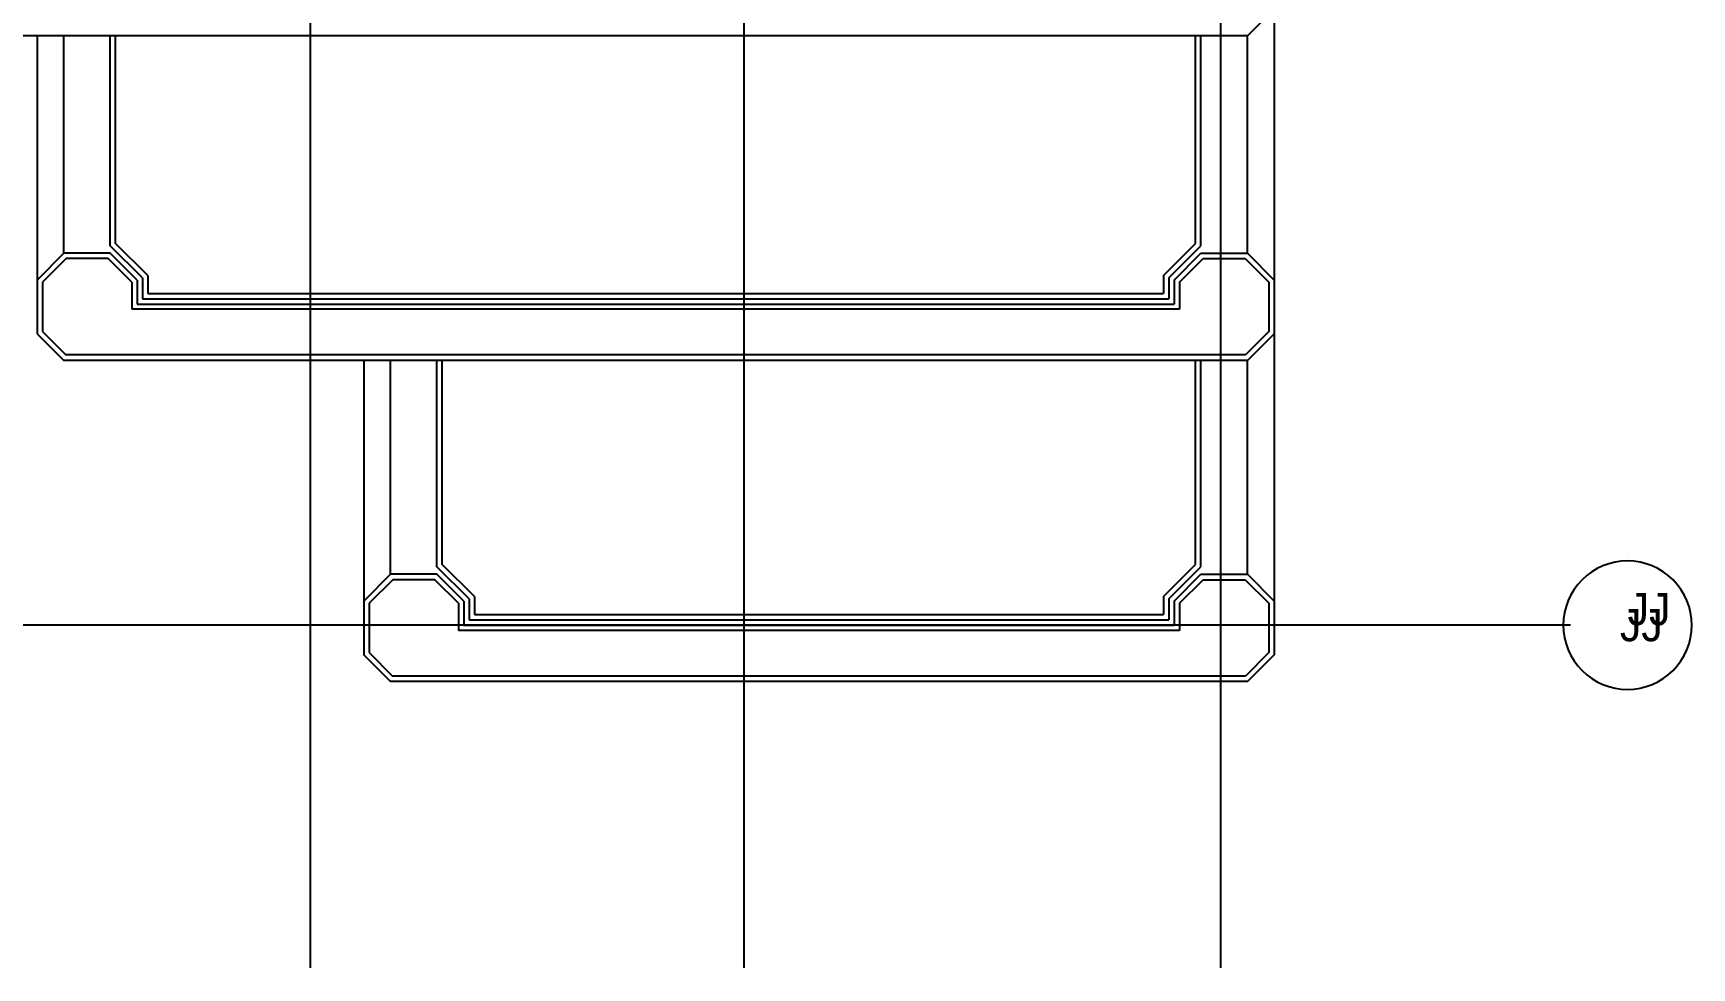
# Model space of a CAD drawing. Header units: millimetres. Extents: x 18694 to 89916, y 18694 to 89916.
# Drawn here: x 74181 to 89916, y 18694 to 27563 of the extents above; entities that cross this region are included whole.
import ezdxf

# ---------------------------------------------------------------- set-up
doc = ezdxf.new("R2010")
doc.units = ezdxf.units.MM
doc.layers.get('0').update_dxf_attribs({"linetype": 'CONTINUOUS'})
doc.layers.add('E-F-TERR', color=7, linetype='CONTINUOUS')
doc.layers.add('GRIDLN', color=7, linetype='CONTINUOUS')

msp = doc.modelspace()

# ---------------------------------------------------------------- linework, layer by layer
msp.add_lwpolyline([(89916, 21945.6), (89913.064609, 22005.351249), (89904.286707, 22064.52706), (89889.750829, 22122.557539), (89869.596963, 22178.88382), (89844.019203, 22232.963451), (89813.263876, 22284.275614), (89777.627172, 22332.326146), (89737.452294, 22376.652294), (89693.126146, 22416.827172), (89645.075614, 22452.463876), (89593.763451, 22483.219203), (89539.68382, 22508.796963), (89483.357539, 22528.950829), (89425.32706, 22543.486707), (89366.151249, 22552.264609), (89306.4, 22555.2), (89246.648751, 22552.264609), (89187.47294, 22543.486707), (89129.442461, 22528.950829), (89073.11618, 22508.796963), (89019.036549, 22483.219203), (88967.724386, 22452.463876), (88919.673854, 22416.827172), (88875.347706, 22376.652294), (88835.172828, 22332.326146), (88799.536124, 22284.275614), (88768.780797, 22232.963451), (88743.203037, 22178.88382), (88723.049171, 22122.557539), (88708.513293, 22064.52706), (88699.735391, 22005.351249), (88696.8, 21945.6), (88699.735391, 21885.848751), (88708.513293, 21826.67294), (88723.049171, 21768.642461), (88743.203037, 21712.31618), (88768.780797, 21658.236549), (88799.536124, 21606.924386), (88835.172828, 21558.873854), (88875.347706, 21514.547706), (88919.673854, 21474.372828), (88967.724386, 21438.736124), (89019.036549, 21407.980797), (89073.11618, 21382.403037), (89129.442461, 21362.249171), (89187.47294, 21347.713293), (89246.648751, 21338.935391), (89306.4, 21336), (89366.151249, 21338.935391), (89425.32706, 21347.713293), (89483.357539, 21362.249171), (89539.68382, 21382.403037), (89593.763451, 21407.980797), (89645.075614, 21438.736124), (89693.126146, 21474.372828), (89737.452294, 21514.547706), (89777.627172, 21558.873854), (89813.263876, 21606.924386), (89844.019203, 21658.236549), (89869.596963, 21712.31618), (89889.750829, 21768.642461), (89904.286707, 21826.67294), (89913.064609, 21885.848751), (89916, 21945.6), (89916, 21945.6)], close=True)
msp.add_lwpolyline([(89916, 21945.6), (89913.064609, 22005.351249), (89904.286707, 22064.52706), (89889.750829, 22122.557539), (89869.596963, 22178.88382), (89844.019203, 22232.963451), (89813.263876, 22284.275614), (89777.627172, 22332.326146), (89737.452294, 22376.652294), (89693.126146, 22416.827172), (89645.075614, 22452.463876), (89593.763451, 22483.219203), (89539.68382, 22508.796963), (89483.357539, 22528.950829), (89425.32706, 22543.486707), (89366.151249, 22552.264609), (89306.4, 22555.2), (89246.648751, 22552.264609), (89187.47294, 22543.486707), (89129.442461, 22528.950829), (89073.11618, 22508.796963), (89019.036549, 22483.219203), (88967.724386, 22452.463876), (88919.673854, 22416.827172), (88875.347706, 22376.652294), (88835.172828, 22332.326146), (88799.536124, 22284.275614), (88768.780797, 22232.963451), (88743.203037, 22178.88382), (88723.049171, 22122.557539), (88708.513293, 22064.52706), (88699.735391, 22005.351249), (88696.8, 21945.6), (88699.735391, 21885.848751), (88708.513293, 21826.67294), (88723.049171, 21768.642461), (88743.203037, 21712.31618), (88768.780797, 21658.236549), (88799.536124, 21606.924386), (88835.172828, 21558.873854), (88875.347706, 21514.547706), (88919.673854, 21474.372828), (88967.724386, 21438.736124), (89019.036549, 21407.980797), (89073.11618, 21382.403037), (89129.442461, 21362.249171), (89187.47294, 21347.713293), (89246.648751, 21338.935391), (89306.4, 21336), (89366.151249, 21338.935391), (89425.32706, 21347.713293), (89483.357539, 21362.249171), (89539.68382, 21382.403037), (89593.763451, 21407.980797), (89645.075614, 21438.736124), (89693.126146, 21474.372828), (89737.452294, 21514.547706), (89777.627172, 21558.873854), (89813.263876, 21606.924386), (89844.019203, 21658.236549), (89869.596963, 21712.31618), (89889.750829, 21768.642461), (89904.286707, 21826.67294), (89913.064609, 21885.848751), (89916, 21945.6), (89916, 21945.6)], close=True)
at = {"layer": 'E-F-TERR', "color": 4}
for p, q in [((85953.6, 30836.61346), (85953.6, 25108.164566)), ((85701.539087, 27537.523411), (85953.6, 27789.584324)), ((85953.6, 27789.584324), (85701.539087, 27537.523411)), ((85701.539087, 27537.523411), (71515.683283, 27537.523411)), ((74218.8, 27537.523411), (74218.8, 25108.164566)), ((74472.8, 25474.55789), (74472.8, 27537.523411)), ((74912.740471, 25546.399961), (74912.740471, 27537.408095)), ((74963.540471, 25567.442007), (74963.540471, 27537.408095)), ((85208.859529, 25567.442007), (85208.859529, 27537.523411)), ((85259.659529, 25546.399961), (85259.659529, 27537.523411)), ((85699.6, 25474.55789), (85699.6, 27537.523411)), ((75217.540471, 25241.599961), (74912.740471, 25546.399961)), ((75268.340471, 25262.642007), (74963.540471, 25567.442007)), ((84904.059529, 25262.642007), (85208.859529, 25567.442007)), ((84954.859529, 25241.599961), (85259.659529, 25546.399961)), ((74472.675946, 25474.55789), (74218.675946, 25220.55789)), ((74493.717992, 25423.75789), (74269.6, 25199.639898)), ((74912.740471, 25474.55789), (74472.675946, 25474.55789)), ((74891.698426, 25423.75789), (74493.717992, 25423.75789)), ((75115.940471, 25199.515844), (74891.698426, 25423.75789)), ((75166.740471, 25220.55789), (74912.740471, 25474.55789)), ((85005.659529, 25220.55789), (85259.659529, 25474.55789)), ((85056.459529, 25199.515844), (85280.701574, 25423.75789)), ((85259.659529, 25474.55789), (85699.724054, 25474.55789)), ((85280.701574, 25423.75789), (85678.682008, 25423.75789)), ((85678.682008, 25423.75789), (85902.8, 25199.639898)), ((85699.724054, 25474.55789), (85953.724054, 25220.55789)), ((74218.8, 25218.618829), (74218.8, 24710.618829)), ((74218.8, 25218.618829), (74218.8, 24710.618829)), ((74269.6, 25199.639898), (74269.6, 24731.660874)), ((75115.940471, 25199.515844), (75115.940471, 24942.8)), ((75166.740471, 25220.55789), (75166.740471, 24991.95789)), ((75217.540471, 25241.599961), (75217.540471, 25042.75789)), ((75268.340471, 25262.642007), (75268.340471, 25093.55789)), ((84904.059529, 25262.642007), (84904.059529, 25093.55789)), ((84954.859529, 25241.599961), (84954.859529, 25042.75789)), ((85005.659529, 25220.55789), (85005.659529, 24991.95789)), ((85056.459529, 25199.515844), (85056.459529, 24942.8)), ((85902.8, 25199.639898), (85902.8, 24731.660874)), ((85953.6, 25218.618829), (85953.6, 24710.618829)), ((85953.6, 25218.618829), (85953.6, 24710.618829)), ((75217.540471, 25042.75789), (84954.859529, 25042.75789)), ((75268.340471, 25093.55789), (84904.059529, 25093.55789)), ((85056.459529, 24942.8), (75115.940471, 24942.8)), ((75166.740471, 24991.95789), (85005.659529, 24991.95789)), ((85953.6, 24977.318829), (85953.6, 24710.618829)), ((74218.8, 24710.618829), (74470.860913, 24458.55789)), ((74269.6, 24731.660874), (74491.902959, 24509.35789)), ((85902.8, 24731.660874), (85680.497041, 24509.35789)), ((85953.6, 24710.618829), (85701.539087, 24458.55789)), ((85701.539087, 24458.55789), (85953.6, 24710.618829)), ((85953.6, 24745.165521), (85953.6, 22061.806676)), ((85701.539087, 24458.55789), (74470.860913, 24458.55789)), ((85680.497041, 24509.35789), (74491.902959, 24509.35789)), ((77317.6, 24458.55789), (77317.6, 22061.806676)), ((77571.6, 22428.2), (77571.6, 24458.55789)), ((78011.540471, 22500.042046), (78011.540471, 24458.55789)), ((78062.340471, 22521.084092), (78062.340471, 24458.55789)), ((85208.859529, 22521.084092), (85208.859529, 24458.55789)), ((85259.659529, 22500.042046), (85259.659529, 24458.55789)), ((85699.6, 22428.2), (85699.6, 24458.55789)), ((78367.140471, 22216.284092), (78062.340471, 22521.084092)), ((84904.059529, 22216.284092), (85208.859529, 22521.084092)), ((77571.475946, 22428.2), (77317.475946, 22174.2)), ((77592.517992, 22377.4), (77368.4, 22153.282008)), ((78011.540471, 22428.2), (77571.475946, 22428.2)), ((77990.498426, 22377.4), (77592.517992, 22377.4)), ((78214.740471, 22153.157954), (77990.498426, 22377.4)), ((78316.340471, 22195.242046), (78011.540471, 22500.042046)), ((78265.540471, 22174.2), (78011.540471, 22428.2)), ((84954.859529, 22195.242046), (85259.659529, 22500.042046)), ((85005.659529, 22174.2), (85259.659529, 22428.2)), ((85056.459529, 22153.157954), (85280.701574, 22377.4)), ((85259.659529, 22428.2), (85699.724054, 22428.2)), ((85280.701574, 22377.4), (85678.682008, 22377.4)), ((85678.682008, 22377.4), (85902.8, 22153.282008)), ((85699.724054, 22428.2), (85953.724054, 22174.2)), ((78316.340471, 22195.242046), (78316.340471, 21996.4)), ((78367.140471, 22216.284092), (78367.140471, 22047.2)), ((84904.059529, 22216.284092), (84904.059529, 22047.2)), ((84954.859529, 22195.242046), (84954.859529, 21996.4)), ((77317.6, 22172.260913), (77317.6, 21664.260913)), ((77317.6, 22172.260913), (77317.6, 21664.260913)), ((77368.4, 22153.282008), (77368.4, 21685.302959)), ((78214.740471, 22153.157954), (78214.740471, 21894.8)), ((78265.540471, 22174.2), (78265.540471, 21945.6)), ((78367.140471, 22047.2), (84904.059529, 22047.2)), ((85005.659529, 22174.2), (85005.659529, 21945.6)), ((85056.459529, 22153.157954), (85056.459529, 21894.8)), ((85902.8, 22153.282008), (85902.8, 21685.302959)), ((85953.6, 22172.260913), (85953.6, 21664.260913)), ((85953.6, 22172.260913), (85953.6, 21664.260913)), ((77317.6, 21930.960913), (77317.6, 21664.260913)), ((85056.459529, 21894.8), (78214.740471, 21894.8)), ((78265.540471, 21945.6), (85005.659529, 21945.6)), ((78316.340471, 21996.4), (84954.859529, 21996.4)), ((85953.6, 21930.960913), (85953.6, 21664.260913)), ((77317.6, 21664.260913), (77569.660913, 21412.2)), ((77569.660913, 21412.2), (77317.6, 21664.260913)), ((77368.4, 21685.302959), (77590.702959, 21463)), ((85902.8, 21685.302959), (85680.497041, 21463)), ((85953.6, 21664.260913), (85701.539087, 21412.2)), ((85701.539087, 21412.2), (85953.6, 21664.260913)), ((85701.539087, 21412.2), (77569.660913, 21412.2)), ((85680.497041, 21463), (77590.702959, 21463))]:
    msp.add_line(p, q, dxfattribs=at)
at = {"layer": 'GRIDLN', "color": 9}
for p, q in [((76809.6, 88696.8), (76809.6, 18694.4)), ((80924.4, 88696.8), (80924.4, 18694.4)), ((85445.6, 88696.8), (85445.6, 18694.4)), ((88696.8, 21945.6), (18694.4, 21945.6)), ((88764.859529, 21945.6), (18762.459529, 21945.6))]:
    msp.add_line(p, q, dxfattribs=at)

# ---------------------------------------------------------------- texts
for p in [(89306.4, 21945.6), (89233.828571, 21793.2)]:
    msp.add_text('JJ', height=304.8).set_placement(p)

doc.saveas('drawing.dxf')
